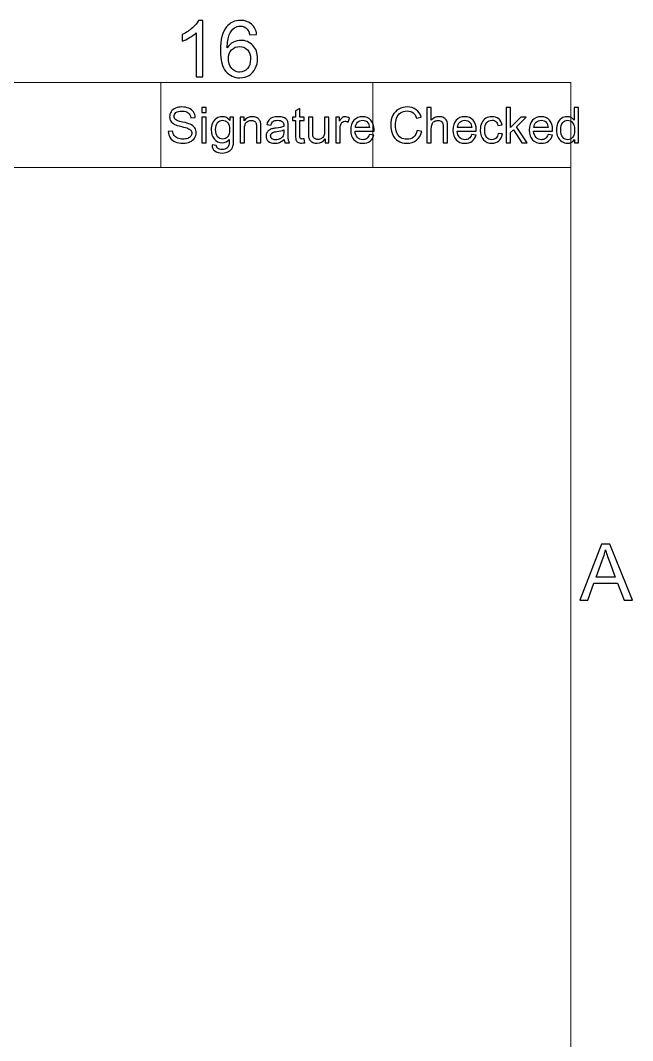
# Model space of a CAD drawing. Header units: centimetres. Extents: x -52 to 52, y -48 to 48.
# Drawn here: x 26.07 to 30.4, y 2.42 to 9.64 of the extents above; entities that cross this region are included whole.
import ezdxf

# ---------------------------------------------------------------- set-up
doc = ezdxf.new("R2010")
doc.units = ezdxf.units.CM
doc.header["$MEASUREMENT"] = 0
doc.layers.add('Title Block', color=7, linetype='Continuous')

msp = doc.modelspace()

# ---------------------------------------------------------------- linework, layer by layer
at = {"layer": 'Title Block'}
for points, knots in [([(27.35972, 9.23562), (27.35972, 9.23562), (27.31083, 9.23562), (27.31083, 9.23562), (27.31083, 9.23562), (27.31083, 9.54692), (27.31083, 9.54692), (27.29907, 9.53562), (27.28361, 9.52442), (27.26453, 9.51321), (27.24546, 9.50201), (27.22824, 9.49359), (27.21305, 9.48803), (27.21305, 9.48803), (27.21305, 9.53525), (27.21305, 9.53525), (27.24037, 9.54803), (27.26425, 9.56359), (27.28472, 9.58192), (27.30518, 9.60016), (27.31972, 9.61785), (27.32824, 9.63507), (27.32824, 9.63507), (27.35972, 9.63507), (27.35972, 9.63507), (27.35972, 9.63507), (27.35972, 9.23562), (27.35972, 9.23562)], [0, 0, 0, 0, 0.1111111, 0.1111111, 0.1111111, 0.2222222, 0.2222222, 0.2222222, 0.3333333, 0.3333333, 0.3333333, 0.4444444, 0.4444444, 0.4444444, 0.5555556, 0.5555556, 0.5555556, 0.6666667, 0.6666667, 0.6666667, 0.7777778, 0.7777778, 0.7777778, 0.8888889, 0.8888889, 0.8888889, 1, 1, 1, 1]), ([(27.73925, 9.53618), (27.73925, 9.53618), (27.69092, 9.53229), (27.69092, 9.53229), (27.68657, 9.55146), (27.68037, 9.56544), (27.67231, 9.57414), (27.65907, 9.58812), (27.64268, 9.59507), (27.62323, 9.59507), (27.60759, 9.59507), (27.5937, 9.59072), (27.58175, 9.58201), (27.56638, 9.57081), (27.55435, 9.55451), (27.54536, 9.53303), (27.53648, 9.51146), (27.53185, 9.48081), (27.53147, 9.44108), (27.54323, 9.45896), (27.55768, 9.47229), (27.57472, 9.4809), (27.59175, 9.4896), (27.60953, 9.49396), (27.62824, 9.49396), (27.66083, 9.49396), (27.68861, 9.48192), (27.71157, 9.45794), (27.73444, 9.43395), (27.74592, 9.40303), (27.74592, 9.36497), (27.74592, 9.33997), (27.74055, 9.31682), (27.72981, 9.29534), (27.71898, 9.27386), (27.70425, 9.25747), (27.68537, 9.24608), (27.66657, 9.23469), (27.64518, 9.22895), (27.62129, 9.22895), (27.58064, 9.22895), (27.5474, 9.24395), (27.52166, 9.27386), (27.49601, 9.30377), (27.48314, 9.35312), (27.48314, 9.42183), (27.48314, 9.49868), (27.4974, 9.5546), (27.52583, 9.58951), (27.55064, 9.61988), (27.58407, 9.63507), (27.6262, 9.63507), (27.65749, 9.63507), (27.68324, 9.62627), (27.70324, 9.60877), (27.72324, 9.59127), (27.73527, 9.5671), (27.73925, 9.53618)], [0, 0, 0, 0, 0.0526316, 0.0526316, 0.0526316, 0.1052632, 0.1052632, 0.1052632, 0.1578947, 0.1578947, 0.1578947, 0.2105263, 0.2105263, 0.2105263, 0.2631579, 0.2631579, 0.2631579, 0.3157895, 0.3157895, 0.3157895, 0.3684211, 0.3684211, 0.3684211, 0.4210526, 0.4210526, 0.4210526, 0.4736842, 0.4736842, 0.4736842, 0.5263158, 0.5263158, 0.5263158, 0.5789474, 0.5789474, 0.5789474, 0.6315789, 0.6315789, 0.6315789, 0.6842105, 0.6842105, 0.6842105, 0.7368421, 0.7368421, 0.7368421, 0.7894737, 0.7894737, 0.7894737, 0.8421053, 0.8421053, 0.8421053, 0.8947368, 0.8947368, 0.8947368, 0.9473684, 0.9473684, 0.9473684, 1, 1, 1, 1]), ([(27.53925, 9.36451), (27.53925, 9.34766), (27.54286, 9.33155), (27.54999, 9.31618), (27.55712, 9.30081), (27.56712, 9.28914), (27.57981, 9.28108), (27.59259, 9.27303), (27.60611, 9.26895), (27.62046, 9.26895), (27.64129, 9.26895), (27.65907, 9.27729), (27.67379, 9.29395), (27.68851, 9.31062), (27.69592, 9.33321), (27.69592, 9.36182), (27.69592, 9.38932), (27.68861, 9.41099), (27.67407, 9.42683), (27.65953, 9.44266), (27.64101, 9.45062), (27.61851, 9.45062), (27.59648, 9.45062), (27.57768, 9.44266), (27.56231, 9.42683), (27.54694, 9.41099), (27.53925, 9.39025), (27.53925, 9.36451)], [0, 0, 0, 0, 0.1111111, 0.1111111, 0.1111111, 0.2222222, 0.2222222, 0.2222222, 0.3333333, 0.3333333, 0.3333333, 0.4444444, 0.4444444, 0.4444444, 0.5555556, 0.5555556, 0.5555556, 0.6666667, 0.6666667, 0.6666667, 0.7777778, 0.7777778, 0.7777778, 0.8888889, 0.8888889, 0.8888889, 1, 1, 1, 1]), ([(27.1141, 8.84946), (27.1141, 8.84946), (27.145, 8.85224), (27.145, 8.85224), (27.14645, 8.83974), (27.14987, 8.8295), (27.15525, 8.82145), (27.16063, 8.81347), (27.16896, 8.80698), (27.18025, 8.80201), (27.19153, 8.79709), (27.20426, 8.7946), (27.21838, 8.7946), (27.23094, 8.7946), (27.24199, 8.79645), (27.2516, 8.80021), (27.26121, 8.80397), (27.26833, 8.80913), (27.27301, 8.81566), (27.2777, 8.8222), (27.28007, 8.82932), (27.28007, 8.83696), (27.28007, 8.84472), (27.27782, 8.85149), (27.2733, 8.85733), (27.26879, 8.86312), (27.26132, 8.86798), (27.25091, 8.87197), (27.24425, 8.87452), (27.22949, 8.87857), (27.20664, 8.88407), (27.18378, 8.88956), (27.16781, 8.89471), (27.15866, 8.89958), (27.1468, 8.90583), (27.138, 8.91358), (27.13222, 8.92278), (27.12637, 8.93198), (27.12348, 8.94234), (27.12348, 8.95374), (27.12348, 8.96636), (27.12706, 8.97811), (27.13418, 8.98899), (27.1413, 8.99992), (27.15166, 9.0082), (27.16537, 9.01387), (27.17903, 9.01954), (27.19425, 9.02238), (27.21098, 9.02238), (27.22938, 9.02238), (27.24564, 9.01942), (27.2597, 9.01346), (27.27377, 9.00756), (27.28459, 8.99882), (27.29217, 8.98725), (27.29975, 8.97573), (27.3038, 8.96265), (27.30438, 8.94807), (27.30438, 8.94807), (27.27278, 8.94564), (27.27278, 8.94564), (27.2711, 8.96132), (27.26537, 8.97319), (27.25559, 8.98117), (27.24581, 8.98922), (27.23135, 8.99321), (27.21225, 8.99321), (27.19234, 8.99321), (27.17782, 8.98956), (27.16873, 8.98227), (27.15965, 8.97498), (27.15507, 8.96618), (27.15507, 8.95588), (27.15507, 8.94697), (27.15831, 8.93962), (27.16474, 8.93384), (27.1711, 8.92811), (27.1876, 8.92215), (27.21433, 8.91613), (27.24107, 8.91005), (27.25941, 8.90478), (27.26937, 8.90027), (27.28378, 8.89362), (27.29448, 8.88522), (27.30137, 8.87498), (27.30826, 8.8648), (27.31167, 8.85305), (27.31167, 8.83974), (27.31167, 8.82649), (27.30791, 8.8141), (27.30033, 8.80241), (27.29275, 8.79072), (27.28193, 8.78164), (27.26775, 8.77516), (27.25357, 8.76867), (27.23765, 8.76543), (27.21989, 8.76543), (27.19743, 8.76543), (27.17863, 8.76873), (27.16347, 8.77527), (27.14825, 8.78181), (27.13638, 8.79165), (27.12776, 8.80484), (27.11908, 8.81798), (27.11457, 8.83285), (27.1141, 8.84946)], [0, 0, 0, 0, 0.0285714, 0.0285714, 0.0285714, 0.0571429, 0.0571429, 0.0571429, 0.0857143, 0.0857143, 0.0857143, 0.1142857, 0.1142857, 0.1142857, 0.1428571, 0.1428571, 0.1428571, 0.1714286, 0.1714286, 0.1714286, 0.2, 0.2, 0.2, 0.2285714, 0.2285714, 0.2285714, 0.2571429, 0.2571429, 0.2571429, 0.2857143, 0.2857143, 0.2857143, 0.3142857, 0.3142857, 0.3142857, 0.3428571, 0.3428571, 0.3428571, 0.3714286, 0.3714286, 0.3714286, 0.4, 0.4, 0.4, 0.4285714, 0.4285714, 0.4285714, 0.4571429, 0.4571429, 0.4571429, 0.4857143, 0.4857143, 0.4857143, 0.5142857, 0.5142857, 0.5142857, 0.5428571, 0.5428571, 0.5428571, 0.5714286, 0.5714286, 0.5714286, 0.6, 0.6, 0.6, 0.6285714, 0.6285714, 0.6285714, 0.6571429, 0.6571429, 0.6571429, 0.6857143, 0.6857143, 0.6857143, 0.7142857, 0.7142857, 0.7142857, 0.7428571, 0.7428571, 0.7428571, 0.7714286, 0.7714286, 0.7714286, 0.8, 0.8, 0.8, 0.8285714, 0.8285714, 0.8285714, 0.8571429, 0.8571429, 0.8571429, 0.8857143, 0.8857143, 0.8857143, 0.9142857, 0.9142857, 0.9142857, 0.9428571, 0.9428571, 0.9428571, 0.9714286, 0.9714286, 0.9714286, 1, 1, 1, 1]), ([(27.35265, 8.98349), (27.35265, 8.98349), (27.35265, 9.01821), (27.35265, 9.01821), (27.35265, 9.01821), (27.3832, 9.01821), (27.3832, 9.01821), (27.3832, 9.01821), (27.3832, 8.98349), (27.3832, 8.98349), (27.3832, 8.98349), (27.35265, 8.98349), (27.35265, 8.98349)], [0, 0, 0, 0, 0.25, 0.25, 0.25, 0.5, 0.5, 0.5, 0.75, 0.75, 0.75, 1, 1, 1, 1]), ([(27.42417, 8.75467), (27.42417, 8.75467), (27.45369, 8.7505), (27.45369, 8.7505), (27.4549, 8.74136), (27.45837, 8.7347), (27.46405, 8.73048), (27.47163, 8.72487), (27.48199, 8.72203), (27.49512, 8.72203), (27.50924, 8.72203), (27.52018, 8.72487), (27.52788, 8.73048), (27.53557, 8.73609), (27.54078, 8.74402), (27.5435, 8.75415), (27.54506, 8.76034), (27.54582, 8.77336), (27.5457, 8.79321), (27.53233, 8.77747), (27.51572, 8.7696), (27.49582, 8.7696), (27.47105, 8.7696), (27.45183, 8.77851), (27.43829, 8.79639), (27.42469, 8.81422), (27.41792, 8.83563), (27.41792, 8.86057), (27.41792, 8.87776), (27.42105, 8.89362), (27.42724, 8.90814), (27.43343, 8.92267), (27.44246, 8.93384), (27.45427, 8.94176), (27.46607, 8.94969), (27.47996, 8.95363), (27.49593, 8.95363), (27.51717, 8.95363), (27.5347, 8.94495), (27.54848, 8.92759), (27.54848, 8.92759), (27.54848, 8.94981), (27.54848, 8.94981), (27.54848, 8.94981), (27.5766, 8.94981), (27.5766, 8.94981), (27.5766, 8.94981), (27.5766, 8.79419), (27.5766, 8.79419), (27.5766, 8.76613), (27.57377, 8.74628), (27.56804, 8.73459), (27.56237, 8.7229), (27.55328, 8.71364), (27.54095, 8.70687), (27.52857, 8.7001), (27.51335, 8.69668), (27.4953, 8.69668), (27.47383, 8.69668), (27.45652, 8.70149), (27.44333, 8.71115), (27.43008, 8.72076), (27.42371, 8.73528), (27.42417, 8.75467)], [0, 0, 0, 0, 0.047619, 0.047619, 0.047619, 0.0952381, 0.0952381, 0.0952381, 0.1428571, 0.1428571, 0.1428571, 0.1904762, 0.1904762, 0.1904762, 0.2380952, 0.2380952, 0.2380952, 0.2857143, 0.2857143, 0.2857143, 0.3333333, 0.3333333, 0.3333333, 0.3809524, 0.3809524, 0.3809524, 0.4285714, 0.4285714, 0.4285714, 0.4761905, 0.4761905, 0.4761905, 0.5238095, 0.5238095, 0.5238095, 0.5714286, 0.5714286, 0.5714286, 0.6190476, 0.6190476, 0.6190476, 0.6666667, 0.6666667, 0.6666667, 0.7142857, 0.7142857, 0.7142857, 0.7619048, 0.7619048, 0.7619048, 0.8095238, 0.8095238, 0.8095238, 0.8571429, 0.8571429, 0.8571429, 0.9047619, 0.9047619, 0.9047619, 0.952381, 0.952381, 0.952381, 1, 1, 1, 1]), ([(27.6229, 8.7696), (27.6229, 8.7696), (27.6229, 8.94981), (27.6229, 8.94981), (27.6229, 8.94981), (27.65033, 8.94981), (27.65033, 8.94981), (27.65033, 8.94981), (27.65033, 8.92423), (27.65033, 8.92423), (27.66352, 8.94385), (27.68262, 8.95363), (27.70756, 8.95363), (27.71844, 8.95363), (27.72839, 8.95166), (27.73748, 8.94778), (27.74656, 8.9439), (27.75339, 8.93875), (27.75791, 8.93245), (27.76242, 8.92614), (27.7656, 8.91862), (27.7674, 8.90993), (27.7685, 8.90426), (27.76908, 8.89437), (27.76908, 8.88025), (27.76908, 8.88025), (27.76908, 8.7696), (27.76908, 8.7696), (27.76908, 8.7696), (27.73852, 8.7696), (27.73852, 8.7696), (27.73852, 8.7696), (27.73852, 8.87909), (27.73852, 8.87909), (27.73852, 8.89153), (27.73736, 8.90085), (27.73499, 8.90698), (27.73262, 8.91312), (27.72839, 8.91804), (27.72238, 8.92174), (27.71636, 8.92539), (27.70924, 8.92724), (27.70114, 8.92724), (27.68817, 8.92724), (27.677, 8.92313), (27.66757, 8.91485), (27.65814, 8.90664), (27.65345, 8.89095), (27.65345, 8.86792), (27.65345, 8.86792), (27.65345, 8.7696), (27.65345, 8.7696), (27.65345, 8.7696), (27.6229, 8.7696), (27.6229, 8.7696)], [0, 0, 0, 0, 0.0555556, 0.0555556, 0.0555556, 0.1111111, 0.1111111, 0.1111111, 0.1666667, 0.1666667, 0.1666667, 0.2222222, 0.2222222, 0.2222222, 0.2777778, 0.2777778, 0.2777778, 0.3333333, 0.3333333, 0.3333333, 0.3888889, 0.3888889, 0.3888889, 0.4444444, 0.4444444, 0.4444444, 0.5, 0.5, 0.5, 0.5555556, 0.5555556, 0.5555556, 0.6111111, 0.6111111, 0.6111111, 0.6666667, 0.6666667, 0.6666667, 0.7222222, 0.7222222, 0.7222222, 0.7777778, 0.7777778, 0.7777778, 0.8333333, 0.8333333, 0.8333333, 0.8888889, 0.8888889, 0.8888889, 0.9444444, 0.9444444, 0.9444444, 1, 1, 1, 1]), ([(27.93371, 8.79217), (27.92237, 8.78251), (27.91143, 8.77573), (27.90096, 8.77174), (27.89049, 8.76775), (27.87926, 8.76578), (27.86722, 8.76578), (27.84743, 8.76578), (27.83221, 8.77058), (27.82156, 8.78025), (27.81091, 8.78985), (27.80559, 8.80218), (27.80559, 8.81717), (27.80559, 8.82597), (27.80762, 8.83401), (27.81161, 8.8413), (27.81566, 8.84859), (27.82093, 8.85438), (27.82741, 8.85878), (27.83395, 8.86318), (27.84124, 8.86653), (27.8494, 8.86879), (27.85542, 8.87035), (27.8645, 8.87186), (27.8766, 8.87336), (27.90125, 8.87625), (27.91948, 8.87978), (27.93111, 8.88384), (27.93123, 8.888), (27.93128, 8.89066), (27.93128, 8.89176), (27.93128, 8.90415), (27.92839, 8.91289), (27.9226, 8.91798), (27.91479, 8.92487), (27.90316, 8.92828), (27.88777, 8.92828), (27.87336, 8.92828), (27.86271, 8.92573), (27.85588, 8.9207), (27.84899, 8.91566), (27.84396, 8.90675), (27.84066, 8.8939), (27.84066, 8.8939), (27.8108, 8.89807), (27.8108, 8.89807), (27.81352, 8.91086), (27.81797, 8.92122), (27.82422, 8.92909), (27.83047, 8.93696), (27.8395, 8.94298), (27.85131, 8.94726), (27.86305, 8.95149), (27.87677, 8.95363), (27.89228, 8.95363), (27.90767, 8.95363), (27.92023, 8.95183), (27.92989, 8.94819), (27.9395, 8.94454), (27.94662, 8.94003), (27.95113, 8.93453), (27.95565, 8.92903), (27.95883, 8.92209), (27.96068, 8.9137), (27.96167, 8.90849), (27.96219, 8.89911), (27.96219, 8.88563), (27.96219, 8.88563), (27.96219, 8.84512), (27.96219, 8.84512), (27.96219, 8.81682), (27.96282, 8.79894), (27.9641, 8.79136), (27.96531, 8.78378), (27.96786, 8.77654), (27.97156, 8.7696), (27.97156, 8.7696), (27.93962, 8.7696), (27.93962, 8.7696), (27.93655, 8.77602), (27.93458, 8.78355), (27.93371, 8.79217)], [0, 0, 0, 0, 0.037037, 0.037037, 0.037037, 0.0740741, 0.0740741, 0.0740741, 0.1111111, 0.1111111, 0.1111111, 0.1481481, 0.1481481, 0.1481481, 0.1851852, 0.1851852, 0.1851852, 0.2222222, 0.2222222, 0.2222222, 0.2592593, 0.2592593, 0.2592593, 0.2962963, 0.2962963, 0.2962963, 0.3333333, 0.3333333, 0.3333333, 0.3703704, 0.3703704, 0.3703704, 0.4074074, 0.4074074, 0.4074074, 0.4444444, 0.4444444, 0.4444444, 0.4814815, 0.4814815, 0.4814815, 0.5185185, 0.5185185, 0.5185185, 0.5555556, 0.5555556, 0.5555556, 0.5925926, 0.5925926, 0.5925926, 0.6296296, 0.6296296, 0.6296296, 0.6666667, 0.6666667, 0.6666667, 0.7037037, 0.7037037, 0.7037037, 0.7407407, 0.7407407, 0.7407407, 0.7777778, 0.7777778, 0.7777778, 0.8148148, 0.8148148, 0.8148148, 0.8518519, 0.8518519, 0.8518519, 0.8888889, 0.8888889, 0.8888889, 0.9259259, 0.9259259, 0.9259259, 0.962963, 0.962963, 0.962963, 1, 1, 1, 1]), ([(28.07544, 8.79686), (28.07544, 8.79686), (28.0796, 8.76989), (28.0796, 8.76989), (28.07104, 8.7681), (28.06334, 8.76717), (28.05663, 8.76717), (28.04557, 8.76717), (28.03701, 8.76891), (28.03088, 8.77244), (28.0248, 8.77597), (28.02052, 8.78054), (28.01803, 8.78627), (28.01554, 8.792), (28.01432, 8.80403), (28.01432, 8.82238), (28.01432, 8.82238), (28.01432, 8.9262), (28.01432, 8.9262), (28.01432, 8.9262), (27.99176, 8.9262), (27.99176, 8.9262), (27.99176, 8.9262), (27.99176, 8.94981), (27.99176, 8.94981), (27.99176, 8.94981), (28.01432, 8.94981), (28.01432, 8.94981), (28.01432, 8.94981), (28.01432, 8.99437), (28.01432, 8.99437), (28.01432, 8.99437), (28.04488, 9.01271), (28.04488, 9.01271), (28.04488, 9.01271), (28.04488, 8.94981), (28.04488, 8.94981), (28.04488, 8.94981), (28.07544, 8.94981), (28.07544, 8.94981), (28.07544, 8.94981), (28.07544, 8.9262), (28.07544, 8.9262), (28.07544, 8.9262), (28.04488, 8.9262), (28.04488, 8.9262), (28.04488, 8.9262), (28.04488, 8.82064), (28.04488, 8.82064), (28.04488, 8.8119), (28.0454, 8.80629), (28.0465, 8.8038), (28.04754, 8.80131), (28.04928, 8.79935), (28.05171, 8.79784), (28.05414, 8.79639), (28.05761, 8.79564), (28.06213, 8.79564), (28.06548, 8.79564), (28.06994, 8.79605), (28.07544, 8.79686)], [0, 0, 0, 0, 0.05, 0.05, 0.05, 0.1, 0.1, 0.1, 0.15, 0.15, 0.15, 0.2, 0.2, 0.2, 0.25, 0.25, 0.25, 0.3, 0.3, 0.3, 0.35, 0.35, 0.35, 0.4, 0.4, 0.4, 0.45, 0.45, 0.45, 0.5, 0.5, 0.5, 0.55, 0.55, 0.55, 0.6, 0.6, 0.6, 0.65, 0.65, 0.65, 0.7, 0.7, 0.7, 0.75, 0.75, 0.75, 0.8, 0.8, 0.8, 0.85, 0.85, 0.85, 0.9, 0.9, 0.9, 0.95, 0.95, 0.95, 1, 1, 1, 1]), ([(28.29835, 8.7696), (28.29835, 8.7696), (28.29835, 8.94981), (28.29835, 8.94981), (28.29835, 8.94981), (28.32578, 8.94981), (28.32578, 8.94981), (28.32578, 8.94981), (28.32578, 8.9222), (28.32578, 8.9222), (28.33278, 8.93499), (28.33926, 8.94344), (28.34522, 8.94749), (28.35118, 8.9516), (28.35772, 8.95363), (28.36484, 8.95363), (28.37514, 8.95363), (28.38562, 8.95039), (28.39627, 8.94396), (28.39627, 8.94396), (28.38539, 8.91578), (28.38539, 8.91578), (28.37798, 8.91995), (28.37057, 8.92203), (28.36316, 8.92203), (28.35651, 8.92203), (28.35055, 8.92), (28.34528, 8.91601), (28.34002, 8.91202), (28.33625, 8.90646), (28.334, 8.89934), (28.33058, 8.88852), (28.3289, 8.87666), (28.3289, 8.86375), (28.3289, 8.86375), (28.3289, 8.7696), (28.3289, 8.7696), (28.3289, 8.7696), (28.29835, 8.7696), (28.29835, 8.7696)], [0, 0, 0, 0, 0.0769231, 0.0769231, 0.0769231, 0.1538462, 0.1538462, 0.1538462, 0.2307692, 0.2307692, 0.2307692, 0.3076923, 0.3076923, 0.3076923, 0.3846154, 0.3846154, 0.3846154, 0.4615385, 0.4615385, 0.4615385, 0.5384615, 0.5384615, 0.5384615, 0.6153846, 0.6153846, 0.6153846, 0.6923077, 0.6923077, 0.6923077, 0.7692308, 0.7692308, 0.7692308, 0.8461538, 0.8461538, 0.8461538, 0.9230769, 0.9230769, 0.9230769, 1, 1, 1, 1]), ([(28.53723, 8.82793), (28.53723, 8.82793), (28.56883, 8.82377), (28.56883, 8.82377), (28.56391, 8.80542), (28.55471, 8.79113), (28.54128, 8.781), (28.52786, 8.77087), (28.51073, 8.76578), (28.48984, 8.76578), (28.46356, 8.76578), (28.44273, 8.77388), (28.42734, 8.79009), (28.41194, 8.80623), (28.40425, 8.82897), (28.40425, 8.8582), (28.40425, 8.88841), (28.412, 8.9119), (28.42757, 8.92857), (28.44314, 8.94529), (28.46333, 8.95363), (28.48816, 8.95363), (28.51217, 8.95363), (28.53179, 8.94547), (28.54701, 8.92909), (28.56223, 8.91271), (28.56987, 8.88968), (28.56987, 8.85999), (28.56987, 8.8582), (28.56981, 8.85548), (28.5697, 8.85189), (28.5697, 8.85189), (28.4355, 8.85189), (28.4355, 8.85189), (28.43665, 8.83216), (28.44221, 8.817), (28.45228, 8.80652), (28.46229, 8.79605), (28.47485, 8.79078), (28.48984, 8.79078), (28.50101, 8.79078), (28.51055, 8.79373), (28.51842, 8.79963), (28.52635, 8.80554), (28.5326, 8.81497), (28.53723, 8.82793)], [0, 0, 0, 0, 0.0666667, 0.0666667, 0.0666667, 0.1333333, 0.1333333, 0.1333333, 0.2, 0.2, 0.2, 0.2666667, 0.2666667, 0.2666667, 0.3333333, 0.3333333, 0.3333333, 0.4, 0.4, 0.4, 0.4666667, 0.4666667, 0.4666667, 0.5333333, 0.5333333, 0.5333333, 0.6, 0.6, 0.6, 0.6666667, 0.6666667, 0.6666667, 0.7333333, 0.7333333, 0.7333333, 0.8, 0.8, 0.8, 0.8666667, 0.8666667, 0.8666667, 0.9333333, 0.9333333, 0.9333333, 1, 1, 1, 1]), ([(28.87415, 8.85681), (28.87415, 8.85681), (28.90713, 8.84848), (28.90713, 8.84848), (28.90025, 8.82145), (28.88786, 8.80091), (28.86998, 8.78673), (28.8521, 8.77255), (28.83022, 8.76543), (28.80436, 8.76543), (28.77762, 8.76543), (28.75586, 8.77087), (28.73908, 8.78181), (28.7223, 8.79269), (28.70957, 8.80849), (28.70083, 8.82915), (28.69209, 8.84987), (28.68769, 8.87203), (28.68769, 8.89576), (28.68769, 8.92162), (28.69261, 8.94419), (28.70251, 8.96346), (28.7124, 8.98274), (28.72646, 8.99738), (28.74469, 9.00739), (28.76292, 9.0174), (28.783, 9.02238), (28.80488, 9.02238), (28.82976, 9.02238), (28.85065, 9.01607), (28.86755, 9.00339), (28.88451, 8.99072), (28.89631, 8.97296), (28.90297, 8.95004), (28.90297, 8.95004), (28.87068, 8.9424), (28.87068, 8.9424), (28.86495, 8.96046), (28.85656, 8.97365), (28.84562, 8.98187), (28.83468, 8.99014), (28.82091, 8.99425), (28.8043, 8.99425), (28.78526, 8.99425), (28.76929, 8.98968), (28.7565, 8.98054), (28.74371, 8.97139), (28.73468, 8.95907), (28.72953, 8.94367), (28.72432, 8.92822), (28.72172, 8.91231), (28.72172, 8.89593), (28.72172, 8.87481), (28.72479, 8.85635), (28.73092, 8.84061), (28.73705, 8.82481), (28.7466, 8.81306), (28.75957, 8.80525), (28.77253, 8.79744), (28.78653, 8.79356), (28.80164, 8.79356), (28.82004, 8.79356), (28.83555, 8.79888), (28.84828, 8.80947), (28.86101, 8.82012), (28.86963, 8.83586), (28.87415, 8.85681)], [0, 0, 0, 0, 0.0454545, 0.0454545, 0.0454545, 0.0909091, 0.0909091, 0.0909091, 0.1363636, 0.1363636, 0.1363636, 0.1818182, 0.1818182, 0.1818182, 0.2272727, 0.2272727, 0.2272727, 0.2727273, 0.2727273, 0.2727273, 0.3181818, 0.3181818, 0.3181818, 0.3636364, 0.3636364, 0.3636364, 0.4090909, 0.4090909, 0.4090909, 0.4545455, 0.4545455, 0.4545455, 0.5, 0.5, 0.5, 0.5454545, 0.5454545, 0.5454545, 0.5909091, 0.5909091, 0.5909091, 0.6363636, 0.6363636, 0.6363636, 0.6818182, 0.6818182, 0.6818182, 0.7272727, 0.7272727, 0.7272727, 0.7727273, 0.7727273, 0.7727273, 0.8181818, 0.8181818, 0.8181818, 0.8636364, 0.8636364, 0.8636364, 0.9090909, 0.9090909, 0.9090909, 0.9545455, 0.9545455, 0.9545455, 1, 1, 1, 1]), ([(28.944, 8.7696), (28.944, 8.7696), (28.944, 9.01821), (28.944, 9.01821), (28.944, 9.01821), (28.97455, 9.01821), (28.97455, 9.01821), (28.97455, 9.01821), (28.97455, 8.92874), (28.97455, 8.92874), (28.98873, 8.94535), (29.00661, 8.95363), (29.02826, 8.95363), (29.04151, 8.95363), (29.05302, 8.95102), (29.06286, 8.94576), (29.07264, 8.94049), (29.07964, 8.93326), (29.08387, 8.924), (29.08809, 8.91474), (29.09018, 8.90125), (29.09018, 8.88366), (29.09018, 8.88366), (29.09018, 8.7696), (29.09018, 8.7696), (29.09018, 8.7696), (29.05962, 8.7696), (29.05962, 8.7696), (29.05962, 8.7696), (29.05962, 8.88355), (29.05962, 8.88355), (29.05962, 8.89877), (29.05632, 8.90988), (29.04978, 8.91682), (29.04319, 8.92377), (29.03393, 8.92724), (29.02189, 8.92724), (29.01292, 8.92724), (29.00447, 8.92492), (28.99654, 8.92024), (28.98861, 8.91555), (28.983, 8.90918), (28.97959, 8.90114), (28.97623, 8.89315), (28.97455, 8.8821), (28.97455, 8.86798), (28.97455, 8.86798), (28.97455, 8.7696), (28.97455, 8.7696), (28.97455, 8.7696), (28.944, 8.7696), (28.944, 8.7696)], [0, 0, 0, 0, 0.0588235, 0.0588235, 0.0588235, 0.1176471, 0.1176471, 0.1176471, 0.1764706, 0.1764706, 0.1764706, 0.2352941, 0.2352941, 0.2352941, 0.2941176, 0.2941176, 0.2941176, 0.3529412, 0.3529412, 0.3529412, 0.4117647, 0.4117647, 0.4117647, 0.4705882, 0.4705882, 0.4705882, 0.5294118, 0.5294118, 0.5294118, 0.5882353, 0.5882353, 0.5882353, 0.6470588, 0.6470588, 0.6470588, 0.7058824, 0.7058824, 0.7058824, 0.7647059, 0.7647059, 0.7647059, 0.8235294, 0.8235294, 0.8235294, 0.8823529, 0.8823529, 0.8823529, 0.9411765, 0.9411765, 0.9411765, 1, 1, 1, 1]), ([(29.26002, 8.82793), (29.26002, 8.82793), (29.29162, 8.82377), (29.29162, 8.82377), (29.2867, 8.80542), (29.2775, 8.79113), (29.26407, 8.781), (29.25065, 8.77087), (29.23352, 8.76578), (29.21263, 8.76578), (29.18635, 8.76578), (29.16552, 8.77388), (29.15013, 8.79009), (29.13473, 8.80623), (29.12704, 8.82897), (29.12704, 8.8582), (29.12704, 8.88841), (29.13479, 8.9119), (29.15036, 8.92857), (29.16593, 8.94529), (29.18612, 8.95363), (29.21095, 8.95363), (29.23496, 8.95363), (29.25458, 8.94547), (29.2698, 8.92909), (29.28502, 8.91271), (29.29266, 8.88968), (29.29266, 8.85999), (29.29266, 8.8582), (29.2926, 8.85548), (29.29249, 8.85189), (29.29249, 8.85189), (29.15829, 8.85189), (29.15829, 8.85189), (29.15944, 8.83216), (29.165, 8.817), (29.17507, 8.80652), (29.18508, 8.79605), (29.19764, 8.79078), (29.21263, 8.79078), (29.2238, 8.79078), (29.23334, 8.79373), (29.24121, 8.79963), (29.24914, 8.80554), (29.25539, 8.81497), (29.26002, 8.82793)], [0, 0, 0, 0, 0.0666667, 0.0666667, 0.0666667, 0.1333333, 0.1333333, 0.1333333, 0.2, 0.2, 0.2, 0.2666667, 0.2666667, 0.2666667, 0.3333333, 0.3333333, 0.3333333, 0.4, 0.4, 0.4, 0.4666667, 0.4666667, 0.4666667, 0.5333333, 0.5333333, 0.5333333, 0.6, 0.6, 0.6, 0.6666667, 0.6666667, 0.6666667, 0.7333333, 0.7333333, 0.7333333, 0.8, 0.8, 0.8, 0.8666667, 0.8666667, 0.8666667, 0.9333333, 0.9333333, 0.9333333, 1, 1, 1, 1]), ([(29.44792, 8.83557), (29.44792, 8.83557), (29.47779, 8.83141), (29.47779, 8.83141), (29.47449, 8.81086), (29.46615, 8.79483), (29.45267, 8.7832), (29.43919, 8.77157), (29.42258, 8.76578), (29.40296, 8.76578), (29.37836, 8.76578), (29.35857, 8.77382), (29.34364, 8.78991), (29.32865, 8.806), (29.32119, 8.82903), (29.32119, 8.85901), (29.32119, 8.87845), (29.32443, 8.89541), (29.33085, 8.90999), (29.33728, 8.92452), (29.34706, 8.93546), (29.36025, 8.94269), (29.37339, 8.94998), (29.38768, 8.95363), (29.40319, 8.95363), (29.42269, 8.95363), (29.43872, 8.94871), (29.45111, 8.93881), (29.46355, 8.92892), (29.47154, 8.91485), (29.47501, 8.89668), (29.47501, 8.89668), (29.44549, 8.89217), (29.44549, 8.89217), (29.44266, 8.90426), (29.43768, 8.91335), (29.43045, 8.91948), (29.42327, 8.92556), (29.41459, 8.92863), (29.40441, 8.92863), (29.38901, 8.92863), (29.37651, 8.92313), (29.36685, 8.91213), (29.35724, 8.90108), (29.35244, 8.88372), (29.35244, 8.85988), (29.35244, 8.83569), (29.35707, 8.81815), (29.36633, 8.80722), (29.37564, 8.79628), (29.38774, 8.79078), (29.40261, 8.79078), (29.41465, 8.79078), (29.42466, 8.79443), (29.43265, 8.80178), (29.44069, 8.80907), (29.44578, 8.82035), (29.44792, 8.83557)], [0, 0, 0, 0, 0.0526316, 0.0526316, 0.0526316, 0.1052632, 0.1052632, 0.1052632, 0.1578947, 0.1578947, 0.1578947, 0.2105263, 0.2105263, 0.2105263, 0.2631579, 0.2631579, 0.2631579, 0.3157895, 0.3157895, 0.3157895, 0.3684211, 0.3684211, 0.3684211, 0.4210526, 0.4210526, 0.4210526, 0.4736842, 0.4736842, 0.4736842, 0.5263158, 0.5263158, 0.5263158, 0.5789474, 0.5789474, 0.5789474, 0.6315789, 0.6315789, 0.6315789, 0.6842105, 0.6842105, 0.6842105, 0.7368421, 0.7368421, 0.7368421, 0.7894737, 0.7894737, 0.7894737, 0.8421053, 0.8421053, 0.8421053, 0.8947368, 0.8947368, 0.8947368, 0.9473684, 0.9473684, 0.9473684, 1, 1, 1, 1]), ([(29.50394, 8.7696), (29.50394, 8.7696), (29.50394, 9.01821), (29.50394, 9.01821), (29.50394, 9.01821), (29.5345, 9.01821), (29.5345, 9.01821), (29.5345, 9.01821), (29.5345, 8.8766), (29.5345, 8.8766), (29.5345, 8.8766), (29.60672, 8.94981), (29.60672, 8.94981), (29.60672, 8.94981), (29.64619, 8.94981), (29.64619, 8.94981), (29.64619, 8.94981), (29.57744, 8.88285), (29.57744, 8.88285), (29.57744, 8.88285), (29.65313, 8.7696), (29.65313, 8.7696), (29.65313, 8.7696), (29.61552, 8.7696), (29.61552, 8.7696), (29.61552, 8.7696), (29.55568, 8.86167), (29.55568, 8.86167), (29.55568, 8.86167), (29.5345, 8.84107), (29.5345, 8.84107), (29.5345, 8.84107), (29.5345, 8.7696), (29.5345, 8.7696), (29.5345, 8.7696), (29.50394, 8.7696), (29.50394, 8.7696)], [0, 0, 0, 0, 0.0833333, 0.0833333, 0.0833333, 0.1666667, 0.1666667, 0.1666667, 0.25, 0.25, 0.25, 0.3333333, 0.3333333, 0.3333333, 0.4166667, 0.4166667, 0.4166667, 0.5, 0.5, 0.5, 0.5833333, 0.5833333, 0.5833333, 0.6666667, 0.6666667, 0.6666667, 0.75, 0.75, 0.75, 0.8333333, 0.8333333, 0.8333333, 0.9166667, 0.9166667, 0.9166667, 1, 1, 1, 1]), ([(29.80035, 8.82793), (29.80035, 8.82793), (29.83195, 8.82377), (29.83195, 8.82377), (29.82703, 8.80542), (29.81783, 8.79113), (29.8044, 8.781), (29.79098, 8.77087), (29.77385, 8.76578), (29.75296, 8.76578), (29.72668, 8.76578), (29.70585, 8.77388), (29.69046, 8.79009), (29.67506, 8.80623), (29.66737, 8.82897), (29.66737, 8.8582), (29.66737, 8.88841), (29.67512, 8.9119), (29.69069, 8.92857), (29.70626, 8.94529), (29.72645, 8.95363), (29.75128, 8.95363), (29.77529, 8.95363), (29.79491, 8.94547), (29.81013, 8.92909), (29.82535, 8.91271), (29.83299, 8.88968), (29.83299, 8.85999), (29.83299, 8.8582), (29.83293, 8.85548), (29.83282, 8.85189), (29.83282, 8.85189), (29.69862, 8.85189), (29.69862, 8.85189), (29.69977, 8.83216), (29.70533, 8.817), (29.7154, 8.80652), (29.72541, 8.79605), (29.73797, 8.79078), (29.75296, 8.79078), (29.76413, 8.79078), (29.77367, 8.79373), (29.78154, 8.79963), (29.78947, 8.80554), (29.79572, 8.81497), (29.80035, 8.82793)], [0, 0, 0, 0, 0.0666667, 0.0666667, 0.0666667, 0.1333333, 0.1333333, 0.1333333, 0.2, 0.2, 0.2, 0.2666667, 0.2666667, 0.2666667, 0.3333333, 0.3333333, 0.3333333, 0.4, 0.4, 0.4, 0.4666667, 0.4666667, 0.4666667, 0.5333333, 0.5333333, 0.5333333, 0.6, 0.6, 0.6, 0.6666667, 0.6666667, 0.6666667, 0.7333333, 0.7333333, 0.7333333, 0.8, 0.8, 0.8, 0.8666667, 0.8666667, 0.8666667, 0.9333333, 0.9333333, 0.9333333, 1, 1, 1, 1]), ([(29.98687, 8.7696), (29.98687, 8.7696), (29.98687, 8.79246), (29.98687, 8.79246), (29.97546, 8.77469), (29.95868, 8.76578), (29.93652, 8.76578), (29.92217, 8.76578), (29.90897, 8.76972), (29.89699, 8.77764), (29.88496, 8.78551), (29.87564, 8.79657), (29.86898, 8.81069), (29.86239, 8.82487), (29.85909, 8.84113), (29.85909, 8.85953), (29.85909, 8.87747), (29.8621, 8.89373), (29.86806, 8.90837), (29.87408, 8.92296), (29.88305, 8.93418), (29.89503, 8.94194), (29.90695, 8.94975), (29.92037, 8.95363), (29.93513, 8.95363), (29.94601, 8.95363), (29.95567, 8.95131), (29.96412, 8.94674), (29.97257, 8.94217), (29.97946, 8.93615), (29.98478, 8.9288), (29.98478, 8.9288), (29.98478, 9.01821), (29.98478, 9.01821), (29.98478, 9.01821), (30.01534, 9.01821), (30.01534, 9.01821), (30.01534, 9.01821), (30.01534, 8.7696), (30.01534, 8.7696), (30.01534, 8.7696), (29.98687, 8.7696), (29.98687, 8.7696)], [0, 0, 0, 0, 0.0714286, 0.0714286, 0.0714286, 0.1428571, 0.1428571, 0.1428571, 0.2142857, 0.2142857, 0.2142857, 0.2857143, 0.2857143, 0.2857143, 0.3571429, 0.3571429, 0.3571429, 0.4285714, 0.4285714, 0.4285714, 0.5, 0.5, 0.5, 0.5714286, 0.5714286, 0.5714286, 0.6428571, 0.6428571, 0.6428571, 0.7142857, 0.7142857, 0.7142857, 0.7857143, 0.7857143, 0.7857143, 0.8571429, 0.8571429, 0.8571429, 0.9285714, 0.9285714, 0.9285714, 1, 1, 1, 1]), ([(27.35265, 8.7696), (27.35265, 8.7696), (27.35265, 8.94981), (27.35265, 8.94981), (27.35265, 8.94981), (27.3832, 8.94981), (27.3832, 8.94981), (27.3832, 8.94981), (27.3832, 8.7696), (27.3832, 8.7696), (27.3832, 8.7696), (27.35265, 8.7696), (27.35265, 8.7696)], [0, 0, 0, 0, 0.25, 0.25, 0.25, 0.5, 0.5, 0.5, 0.75, 0.75, 0.75, 1, 1, 1, 1]), ([(27.44917, 8.86277), (27.44917, 8.83922), (27.45386, 8.82203), (27.46324, 8.81121), (27.47267, 8.80039), (27.48442, 8.79495), (27.49854, 8.79495), (27.5126, 8.79495), (27.52435, 8.80033), (27.53389, 8.81109), (27.54339, 8.82186), (27.54813, 8.83875), (27.54813, 8.86179), (27.54813, 8.88378), (27.54321, 8.90039), (27.53343, 8.91156), (27.52365, 8.92272), (27.51185, 8.92828), (27.49807, 8.92828), (27.48447, 8.92828), (27.47296, 8.92278), (27.46341, 8.91179), (27.45392, 8.90079), (27.44917, 8.88447), (27.44917, 8.86277)], [0, 0, 0, 0, 0.125, 0.125, 0.125, 0.25, 0.25, 0.25, 0.375, 0.375, 0.375, 0.5, 0.5, 0.5, 0.625, 0.625, 0.625, 0.75, 0.75, 0.75, 0.875, 0.875, 0.875, 1, 1, 1, 1]), ([(28.22329, 8.7696), (28.22329, 8.7696), (28.22329, 8.79639), (28.22329, 8.79639), (28.20929, 8.77597), (28.19031, 8.76578), (28.16629, 8.76578), (28.1557, 8.76578), (28.14581, 8.76781), (28.1366, 8.77186), (28.1274, 8.77597), (28.12057, 8.78106), (28.11612, 8.78719), (28.11166, 8.79338), (28.10854, 8.80091), (28.10674, 8.80982), (28.10553, 8.81584), (28.10489, 8.82533), (28.10489, 8.83829), (28.10489, 8.83829), (28.10489, 8.94981), (28.10489, 8.94981), (28.10489, 8.94981), (28.13545, 8.94981), (28.13545, 8.94981), (28.13545, 8.94981), (28.13545, 8.8501), (28.13545, 8.8501), (28.13545, 8.83418), (28.13608, 8.82342), (28.1373, 8.81792), (28.13921, 8.80988), (28.14326, 8.80363), (28.14951, 8.79906), (28.1557, 8.79448), (28.16334, 8.79217), (28.17248, 8.79217), (28.18163, 8.79217), (28.19019, 8.79448), (28.19818, 8.79917), (28.20616, 8.80386), (28.21184, 8.81028), (28.21519, 8.81833), (28.21849, 8.82637), (28.22017, 8.83812), (28.22017, 8.85345), (28.22017, 8.85345), (28.22017, 8.94981), (28.22017, 8.94981), (28.22017, 8.94981), (28.25072, 8.94981), (28.25072, 8.94981), (28.25072, 8.94981), (28.25072, 8.7696), (28.25072, 8.7696), (28.25072, 8.7696), (28.22329, 8.7696), (28.22329, 8.7696)], [0, 0, 0, 0, 0.0526316, 0.0526316, 0.0526316, 0.1052632, 0.1052632, 0.1052632, 0.1578947, 0.1578947, 0.1578947, 0.2105263, 0.2105263, 0.2105263, 0.2631579, 0.2631579, 0.2631579, 0.3157895, 0.3157895, 0.3157895, 0.3684211, 0.3684211, 0.3684211, 0.4210526, 0.4210526, 0.4210526, 0.4736842, 0.4736842, 0.4736842, 0.5263158, 0.5263158, 0.5263158, 0.5789474, 0.5789474, 0.5789474, 0.6315789, 0.6315789, 0.6315789, 0.6842105, 0.6842105, 0.6842105, 0.7368421, 0.7368421, 0.7368421, 0.7894737, 0.7894737, 0.7894737, 0.8421053, 0.8421053, 0.8421053, 0.8947368, 0.8947368, 0.8947368, 0.9473684, 0.9473684, 0.9473684, 1, 1, 1, 1]), ([(28.43723, 8.87689), (28.43723, 8.87689), (28.53758, 8.87689), (28.53758, 8.87689), (28.53625, 8.89205), (28.53237, 8.9034), (28.52606, 8.91098), (28.5164, 8.92272), (28.50378, 8.92863), (28.48833, 8.92863), (28.47433, 8.92863), (28.46258, 8.92394), (28.45303, 8.91456), (28.44354, 8.90519), (28.43827, 8.89263), (28.43723, 8.87689)], [0, 0, 0, 0, 0.2, 0.2, 0.2, 0.4, 0.4, 0.4, 0.6, 0.6, 0.6, 0.8, 0.8, 0.8, 1, 1, 1, 1]), ([(29.16002, 8.87689), (29.16002, 8.87689), (29.26037, 8.87689), (29.26037, 8.87689), (29.25904, 8.89205), (29.25516, 8.9034), (29.24885, 8.91098), (29.23919, 8.92272), (29.22657, 8.92863), (29.21112, 8.92863), (29.19712, 8.92863), (29.18537, 8.92394), (29.17582, 8.91456), (29.16633, 8.90519), (29.16106, 8.89263), (29.16002, 8.87689)], [0, 0, 0, 0, 0.2, 0.2, 0.2, 0.4, 0.4, 0.4, 0.6, 0.6, 0.6, 0.8, 0.8, 0.8, 1, 1, 1, 1]), ([(29.70035, 8.87689), (29.70035, 8.87689), (29.8007, 8.87689), (29.8007, 8.87689), (29.79937, 8.89205), (29.79549, 8.9034), (29.78918, 8.91098), (29.77952, 8.92272), (29.7669, 8.92863), (29.75145, 8.92863), (29.73745, 8.92863), (29.7257, 8.92394), (29.71615, 8.91456), (29.70666, 8.90519), (29.70139, 8.89263), (29.70035, 8.87689)], [0, 0, 0, 0, 0.2, 0.2, 0.2, 0.4, 0.4, 0.4, 0.6, 0.6, 0.6, 0.8, 0.8, 0.8, 1, 1, 1, 1]), ([(29.89034, 8.85947), (29.89034, 8.83644), (29.8952, 8.81925), (29.90498, 8.80785), (29.9147, 8.79645), (29.92622, 8.79078), (29.93947, 8.79078), (29.95284, 8.79078), (29.96418, 8.79622), (29.97356, 8.8071), (29.98287, 8.81798), (29.98756, 8.83459), (29.98756, 8.85693), (29.98756, 8.88146), (29.98281, 8.89952), (29.97327, 8.91103), (29.96378, 8.92255), (29.95203, 8.92828), (29.93808, 8.92828), (29.92448, 8.92828), (29.91314, 8.92278), (29.904, 8.91173), (29.89491, 8.90068), (29.89034, 8.88326), (29.89034, 8.85947)], [0, 0, 0, 0, 0.125, 0.125, 0.125, 0.25, 0.25, 0.25, 0.375, 0.375, 0.375, 0.5, 0.5, 0.5, 0.625, 0.625, 0.625, 0.75, 0.75, 0.75, 0.875, 0.875, 0.875, 1, 1, 1, 1]), ([(27.93128, 8.85988), (27.92017, 8.85536), (27.90351, 8.85154), (27.88128, 8.84842), (27.86867, 8.84662), (27.85976, 8.8446), (27.85455, 8.84234), (27.84934, 8.84009), (27.84535, 8.83679), (27.84251, 8.8325), (27.83968, 8.82816), (27.83823, 8.82336), (27.83823, 8.81804), (27.83823, 8.80999), (27.8413, 8.80322), (27.84749, 8.79784), (27.85368, 8.79246), (27.86271, 8.78974), (27.87457, 8.78974), (27.88632, 8.78974), (27.89679, 8.79229), (27.90599, 8.79744), (27.91514, 8.80253), (27.92191, 8.80953), (27.92619, 8.81838), (27.92949, 8.82527), (27.93111, 8.8354), (27.93111, 8.84877), (27.93111, 8.84877), (27.93128, 8.85988), (27.93128, 8.85988)], [0, 0, 0, 0, 0.1, 0.1, 0.1, 0.2, 0.2, 0.2, 0.3, 0.3, 0.3, 0.4, 0.4, 0.4, 0.5, 0.5, 0.5, 0.6, 0.6, 0.6, 0.7, 0.7, 0.7, 0.8, 0.8, 0.8, 0.9, 0.9, 0.9, 1, 1, 1, 1]), ([(30.02592, 5.5321), (30.02592, 5.5321), (30.17851, 5.92988), (30.17851, 5.92988), (30.17851, 5.92988), (30.23638, 5.92988), (30.23638, 5.92988), (30.23638, 5.92988), (30.39833, 5.5321), (30.39833, 5.5321), (30.39833, 5.5321), (30.33842, 5.5321), (30.33842, 5.5321), (30.33842, 5.5321), (30.2924, 5.65266), (30.2924, 5.65266), (30.2924, 5.65266), (30.1249, 5.65266), (30.1249, 5.65266), (30.1249, 5.65266), (30.08175, 5.5321), (30.08175, 5.5321), (30.08175, 5.5321), (30.02592, 5.5321), (30.02592, 5.5321)], [0, 0, 0, 0, 0.125, 0.125, 0.125, 0.25, 0.25, 0.25, 0.375, 0.375, 0.375, 0.5, 0.5, 0.5, 0.625, 0.625, 0.625, 0.75, 0.75, 0.75, 0.875, 0.875, 0.875, 1, 1, 1, 1]), ([(30.14036, 5.69543), (30.14036, 5.69543), (30.27592, 5.69543), (30.27592, 5.69543), (30.27592, 5.69543), (30.23444, 5.80571), (30.23444, 5.80571), (30.22194, 5.83923), (30.21249, 5.86692), (30.20592, 5.88877), (30.20046, 5.86284), (30.19314, 5.83738), (30.18397, 5.81219), (30.18397, 5.81219), (30.14036, 5.69543), (30.14036, 5.69543)], [0, 0, 0, 0, 0.2, 0.2, 0.2, 0.4, 0.4, 0.4, 0.6, 0.6, 0.6, 0.8, 0.8, 0.8, 1, 1, 1, 1])]:
    msp.add_open_spline(points, degree=3, knots=knots, dxfattribs=at)
at = {"layer": 'Title Block', "lineweight": 9}
for points in [[(29.96203, 9.1946), (29.96203, 9.1946), (-50.03797, 9.1946), (-50.03797, 9.1946)], [(27.06203, 8.5946), (27.06203, 8.5946), (27.06203, 9.1946), (27.06203, 9.1946)], [(28.56203, 8.5946), (28.56203, 8.5946), (28.56203, 9.1946), (28.56203, 9.1946)], [(29.96203, -46.2054), (29.96203, -46.2054), (29.96203, 9.1946), (29.96203, 9.1946)], [(12.96203, 8.5946), (12.96203, 8.5946), (29.96203, 8.5946), (29.96203, 8.5946)]]:
    msp.add_open_spline(points, degree=3, dxfattribs=at)

doc.saveas('drawing.dxf')
